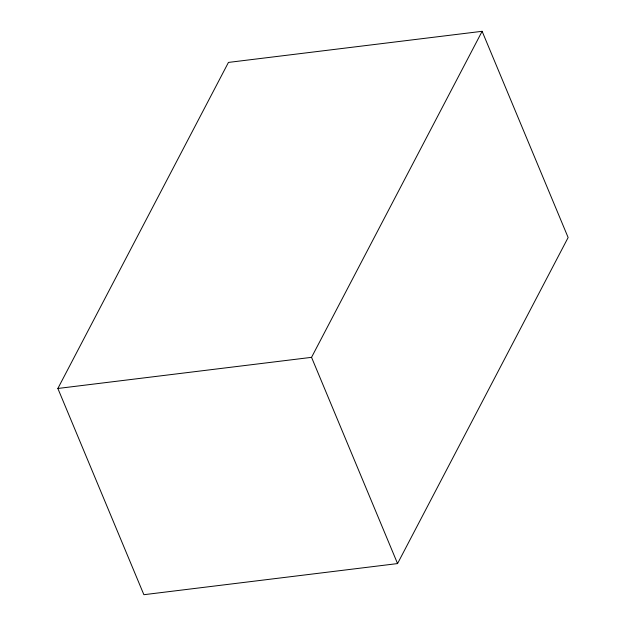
<?xml version="1.0" encoding="UTF-8"?>
<svg xmlns="http://www.w3.org/2000/svg" width="626" height="626" viewBox="0 0 626 626"><rect width="100%" height="100%" fill="white"/><g stroke="black" fill="none" stroke-linecap="round" stroke-linejoin="round"><path stroke-width="0.94" d="M57.866 388.472L228.443 62.42L482.122 31.3L568.134 237.528L397.557 563.58L143.878 594.7L57.866 388.472L311.545 357.344L482.122 31.3M311.545 357.344L397.557 563.58"/></g></svg>
